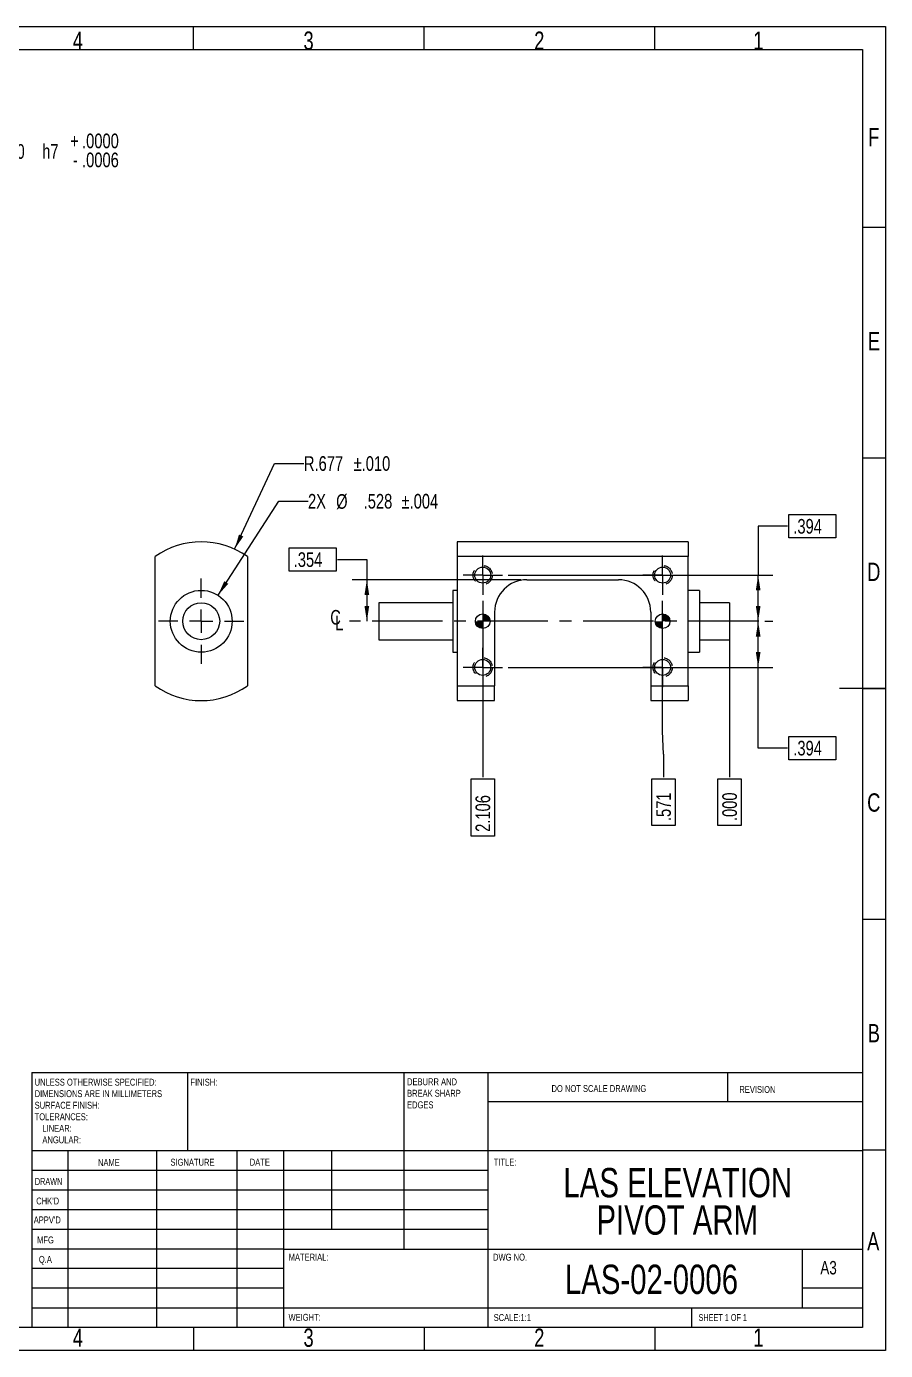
# Model space of a CAD drawing. Extents: x 0 to 16.3, y 0 to 11.5.
# Drawn here: x 9.01 to 16.34, y 0.2 to 11.5 of the extents above; entities that cross this region are included whole.
import ezdxf

# ---------------------------------------------------------------- set-up
doc = ezdxf.new("R2010")
doc.units = 0
for name, pattern in [('SLD-CENTER', [0.75, 0.6, -0.05, 0.05, -0.05]), ('SLD-DASHED', [0.075, 0.05, -0.025]), ('SLD-SOLID', [0])]:
    doc.linetypes.add(name, pattern=pattern)
doc.layers.get('0').update_dxf_attribs({"linetype": 'CONTINUOUS'})
doc.styles.add('SLDTEXTSTYLE0', font='TXT', dxfattribs={"width": 0.75})
doc.styles.add('SLDTEXTSTYLE1', font='TXT', dxfattribs={"width": 0.686449})
doc.styles.add('SLDTEXTSTYLE2', font='TXT', dxfattribs={"width": 0.6875})
doc.dimstyles.new('SLDDIMSTYLE1', dxfattribs={"dimtxt": 0.125, "dimasz": 0.13, "dimexe": 0, "dimexo": 0.0625, "dimgap": -0.03125, "dimtad": 0, "dimtih": 1, "dimtoh": 1, "dimdec": 3, "dimrnd": 1e-09, "dimzin": 12, "dimtxsty": 'SLDTEXTSTYLE0', "dimblk1": 'NONE', "dimblk2": 'NONE', "dimsah": 1, "dimcen": 0.09, "dimazin": 3, "dimtfac": 1, "dimtdec": 3, "dimtofl": 0, "dimtmove": 0, "dimatfit": 3, "dimtolj": 1})
doc.dimstyles.new('SLDDIMSTYLE10', dxfattribs={"dimtxt": 0.125, "dimasz": 0.13, "dimexe": 0, "dimexo": 0.0625, "dimgap": 0.03125, "dimtad": 0, "dimtih": 1, "dimtoh": 1, "dimdec": 3, "dimrnd": 1e-09, "dimzin": 12, "dimtxsty": 'SLDTEXTSTYLE0', "dimsah": 1, "dimcen": 0, "dimazin": 3, "dimtol": 1, "dimtp": 0.003937, "dimtm": 0.003937, "dimtfac": 1, "dimtdec": 3, "dimtofl": 0, "dimtmove": 0, "dimatfit": 3, "dimtolj": 1})
doc.dimstyles.new('SLDDIMSTYLE11', dxfattribs={"dimtxt": 0.125, "dimasz": 0.13, "dimexe": 0, "dimexo": 0.0625, "dimgap": 0.03125, "dimtad": 0, "dimtih": 1, "dimtoh": 1, "dimdec": 4, "dimrnd": 1e-09, "dimzin": 4, "dimtxsty": 'SLDTEXTSTYLE0', "dimsah": 1, "dimcen": 0.09, "dimazin": 3, "dimtol": 1, "dimtm": 0.0006, "dimtfac": 1, "dimtdec": 4, "dimtofl": 0, "dimtmove": 0, "dimatfit": 3, "dimtolj": 1, "dimtzin": 4})
doc.dimstyles.new('SLDDIMSTYLE12', dxfattribs={"dimtxt": 0.125, "dimasz": 0.13, "dimexe": 0, "dimexo": 0.0625, "dimgap": -0.03125, "dimtad": 0, "dimtih": 1, "dimtoh": 1, "dimdec": 3, "dimrnd": 1e-09, "dimzin": 4, "dimtxsty": 'SLDTEXTSTYLE0', "dimblk1": 'NONE', "dimblk2": 'NONE', "dimsah": 1, "dimcen": 0.09, "dimazin": 3, "dimtfac": 1, "dimtdec": 3, "dimtofl": 0, "dimtmove": 0, "dimatfit": 3, "dimtolj": 1})
doc.dimstyles.new('SLDDIMSTYLE6', dxfattribs={"dimtxt": 0.125, "dimasz": 0.13, "dimexe": 0, "dimexo": 0.0625, "dimgap": -0.03125, "dimtad": 0, "dimtih": 1, "dimtoh": 1, "dimdec": 3, "dimrnd": 1e-09, "dimzin": 12, "dimtxsty": 'SLDTEXTSTYLE0', "dimsah": 1, "dimcen": 0.09, "dimazin": 3, "dimtfac": 1, "dimtdec": 3, "dimtofl": 0, "dimtmove": 0, "dimatfit": 3, "dimtolj": 1})
doc.dimstyles.new('SLDDIMSTYLE9', dxfattribs={"dimtxt": 0.125, "dimasz": 0.13, "dimexe": 0, "dimexo": 0.0625, "dimgap": 0.03125, "dimtad": 0, "dimtih": 1, "dimtoh": 1, "dimdec": 3, "dimrnd": 1e-09, "dimzin": 12, "dimtxsty": 'SLDTEXTSTYLE0', "dimsah": 1, "dimcen": 0, "dimazin": 3, "dimtol": 1, "dimtp": 0.009843, "dimtm": 0.009843, "dimtfac": 1, "dimtdec": 3, "dimtofl": 0, "dimtmove": 0, "dimatfit": 3, "dimtolj": 1, "dimtzin": 0})

# ---------------------------------------------------------------- blocks, each defined once
blk = doc.blocks.new('SW_NOTE_0_1')
at = {"color": 0, "linetype": 'CONTINUOUS', "attachment_point": 1, "style": 'SLDTEXTSTYLE0'}
for s, insert, char_height in [('UNLESS OTHERWISE SPECIFIED:', (0, 0.076), 0.05906), ('DIMENSIONS ARE IN MILLIMETERS', (0, -0.022), 0.05906), ('TOLERANCES:', (0, -0.219), 0.05906), ('SURFACE FINISH:', (0, -0.121), 0.05906), ('LINEAR:', (0.066, -0.318), 0.0591), ('ANGULAR:', (0.066, -0.416), 0.0591)]:
    blk.add_mtext(s, dxfattribs=dict(at, insert=insert, char_height=char_height))
blk = doc.blocks.new('SW_NOTE_0_2')
at = {"color": 0, "linetype": 'CONTINUOUS', "attachment_point": 1, "style": 'SLDTEXTSTYLE0'}
for s, insert, char_height in [('DEBURR AND', (0, 0.076), 0.0591), ('BREAK SHARP', (0, -0.022), 0.05906), ('EDGES', (0, -0.121), 0.0591)]:
    blk.add_mtext(s, dxfattribs=dict(at, insert=insert, char_height=char_height))
blk = doc.blocks.new('SW_NOTE_0_3')
at = {"color": 0, "linetype": 'CONTINUOUS', "char_height": 0.25, "attachment_point": 2, "style": 'SLDTEXTSTYLE0'}
for s, insert in [('LAS ELEVATION', (1.176, 0.322)), ('PIVOT ARM', (1.172, 0.003))]:
    blk.add_mtext(s, dxfattribs=dict(at, insert=insert))
blk = doc.blocks.new('_D_14')
at = {"color": 7, "linetype": 'SLD-SOLID'}
for p, q in [((10.785, 7.035), (11.126, 7.767)), ((11.126, 7.767), (11.376, 7.767))]:
    blk.add_line(p, q, dxfattribs=at)
blk.add_solid([(10.785, 7.035), (10.858, 7.144), (10.822, 7.161)], dxfattribs=at)
at = {"color": 7, "linetype": 'SLD-SOLID', "char_height": 0.125, "attachment_point": 1, "style": 'SLDTEXTSTYLE0'}
for s, insert in [('R.677', (11.376, 7.829)), ('±.010', (11.8, 7.829))]:
    blk.add_mtext(s, dxfattribs=dict(at, insert=insert))
blk = doc.blocks.new('_D_15')
at = {"color": 7, "linetype": 'SLD-SOLID'}
for p, q in [((10.643, 6.642), (11.161, 7.444)), ((11.161, 7.444), (11.411, 7.444))]:
    blk.add_line(p, q, dxfattribs=at)
blk.add_solid([(10.643, 6.642), (10.73, 6.74), (10.696, 6.762)], dxfattribs=at)
at = {"color": 7, "linetype": 'SLD-SOLID', "char_height": 0.125, "attachment_point": 1, "style": 'SLDTEXTSTYLE0'}
for s, insert in [('2X', (11.411, 7.507)), ('%%c', (11.651, 7.505)), ('.528', (11.886, 7.507)), ('±.004', (12.209, 7.507))]:
    blk.add_mtext(s, dxfattribs=dict(at, insert=insert))
blk = doc.blocks.new('SW_CENTERMARKSYMBOL_4')
at = {"color": 0, "linetype": 'SLD-SOLID'}
for p, q in [((0, 0.2), (0, 0.364)), ((-0.2, 0), (-0.364, 0)), ((0, 0), (-0.1, 0)), ((0, 0), (0, 0.1)), ((0, 0), (0, -0.1)), ((0, 0), (0.1, 0)), ((0.2, 0), (0.364, 0)), ((0, -0.2), (0, -0.364))]:
    blk.add_line(p, q, dxfattribs=at)
blk = doc.blocks.new('_D_17')
at = {"color": 7, "linetype": 'SLD-SOLID'}
for p, q in [((8.492, 10.421), (8.242, 10.421)), ((8.242, 10.421), (8.242, 9.981)), ((7.896, 9.981), (8.367, 9.981)), ((8.242, 9.666), (8.242, 9.981)), ((7.896, 9.666), (8.367, 9.666))]:
    blk.add_line(p, q, dxfattribs=at)
for points in [[(8.242, 9.981), (8.222, 9.851), (8.262, 9.851)], [(8.242, 9.666), (8.262, 9.796), (8.222, 9.796)]]:
    blk.add_solid(points, dxfattribs=at)
at = {"color": 7, "linetype": 'SLD-SOLID', "char_height": 0.125, "attachment_point": 1, "style": 'SLDTEXTSTYLE0'}
for s, insert in [('+', (9.382, 10.582)), ('.0000', (9.483, 10.582)), ('%%c', (8.492, 10.49)), ('.3150', (8.68, 10.492)), ('h7', (9.143, 10.492)), ('.0006', (9.483, 10.42)), ('-', (9.405, 10.42))]:
    blk.add_mtext(s, dxfattribs=dict(at, insert=insert))
blk = doc.blocks.new('_D_18')
at = {"color": 7, "linetype": 'SLD-SOLID'}
for p, q in [((15.008, 6.302), (15.008, 5.089)), ((14.909, 4.677), (14.909, 5.076)), ((14.909, 5.076), (15.107, 5.076)), ((15.107, 5.076), (15.107, 4.677)), ((15.107, 4.677), (14.909, 4.677))]:
    blk.add_line(p, q, dxfattribs=at)
at = {"color": 7, "linetype": 'SLD-SOLID', "insert": (14.946, 4.715), "char_height": 0.125, "attachment_point": 1, "rotation": 90, "style": 'SLDTEXTSTYLE0'}
blk.add_mtext('.000', dxfattribs=at)
blk = doc.blocks.new('_NONE')
blk = doc.blocks.new('_D_19')
at = {"color": 7, "linetype": 'SLD-SOLID'}
for p, q in [((14.437, 5.483), (14.437, 6.596)), ((14.444, 5.286), (14.437, 5.483)), ((14.444, 5.286), (14.444, 5.089)), ((14.345, 4.677), (14.345, 5.076)), ((14.345, 5.076), (14.543, 5.076)), ((14.543, 5.076), (14.543, 4.677)), ((14.543, 4.677), (14.345, 4.677))]:
    blk.add_line(p, q, dxfattribs=at)
at = {"color": 7, "linetype": 'SLD-SOLID', "insert": (14.382, 4.715), "char_height": 0.125, "attachment_point": 1, "rotation": 90, "style": 'SLDTEXTSTYLE0'}
blk.add_mtext('.571', dxfattribs=at)
blk = doc.blocks.new('_D_20')
at = {"color": 7, "linetype": 'SLD-SOLID'}
for p, q in [((12.902, 6.596), (12.902, 5.089)), ((12.802, 4.585), (12.802, 5.076)), ((12.802, 5.076), (13.001, 5.076)), ((13.001, 5.076), (13.001, 4.585)), ((13.001, 4.585), (12.802, 4.585))]:
    blk.add_line(p, q, dxfattribs=at)
at = {"color": 7, "linetype": 'SLD-SOLID', "insert": (12.84, 4.623), "char_height": 0.125, "attachment_point": 1, "rotation": 90, "style": 'SLDTEXTSTYLE0'}
blk.add_mtext('2.106', dxfattribs=at)
blk = doc.blocks.new('_D_21')
at = {"color": 7, "linetype": 'SLD-SOLID'}
for p, q in [((15.514, 7.131), (15.514, 7.33)), ((15.514, 7.33), (15.914, 7.33)), ((15.914, 7.33), (15.914, 7.131)), ((15.502, 7.231), (15.252, 7.231)), ((15.252, 7.231), (15.252, 6.814)), ((15.914, 7.131), (15.514, 7.131)), ((13.12, 6.814), (15.377, 6.814)), ((15.252, 6.42), (15.252, 6.814)), ((15.308, 6.42), (15.377, 6.42))]:
    blk.add_line(p, q, dxfattribs=at)
for points in [[(15.252, 6.814), (15.232, 6.684), (15.272, 6.684)], [(15.252, 6.42), (15.272, 6.55), (15.232, 6.55)]]:
    blk.add_solid(points, dxfattribs=at)
at = {"color": 7, "linetype": 'SLD-SOLID', "insert": (15.552, 7.293), "char_height": 0.125, "attachment_point": 1, "style": 'SLDTEXTSTYLE0'}
blk.add_mtext('.394', dxfattribs=at)
blk = doc.blocks.new('_D_22')
at = {"color": 7, "linetype": 'SLD-SOLID'}
for p, q in [((15.252, 6.027), (15.252, 6.42)), ((13.12, 6.027), (15.377, 6.027)), ((15.252, 5.338), (15.252, 6.027)), ((15.514, 5.239), (15.514, 5.438)), ((15.514, 5.438), (15.914, 5.438)), ((15.914, 5.438), (15.914, 5.239)), ((15.502, 5.338), (15.252, 5.338)), ((15.914, 5.239), (15.514, 5.239))]:
    blk.add_line(p, q, dxfattribs=at)
for points in [[(15.252, 6.42), (15.232, 6.29), (15.272, 6.29)], [(15.252, 6.027), (15.272, 6.157), (15.232, 6.157)]]:
    blk.add_solid(points, dxfattribs=at)
at = {"color": 7, "linetype": 'SLD-SOLID', "insert": (15.552, 5.4), "char_height": 0.125, "attachment_point": 1, "style": 'SLDTEXTSTYLE0'}
blk.add_mtext('.394', dxfattribs=at)
blk = doc.blocks.new('_D_23')
at = {"color": 7, "linetype": 'SLD-SOLID'}
for p, q in [((11.251, 6.848), (11.251, 7.047)), ((11.251, 7.047), (11.65, 7.047)), ((11.65, 7.047), (11.65, 6.848)), ((11.663, 6.947), (11.913, 6.947)), ((11.913, 6.947), (11.913, 6.775)), ((11.65, 6.848), (11.251, 6.848)), ((13.229, 6.775), (11.788, 6.775)), ((11.913, 6.775), (11.913, 6.42))]:
    blk.add_line(p, q, dxfattribs=at)
for points in [[(11.913, 6.775), (11.893, 6.645), (11.933, 6.645)], [(11.913, 6.42), (11.933, 6.55), (11.893, 6.55)]]:
    blk.add_solid(points, dxfattribs=at)
at = {"color": 7, "linetype": 'SLD-SOLID', "insert": (11.289, 7.009), "char_height": 0.125, "attachment_point": 1, "style": 'SLDTEXTSTYLE0'}
blk.add_mtext('.354', dxfattribs=at)
blk = doc.blocks.new('SW_SYMBOL_MOD_CL')
at = {"color": 0, "linetype": 'CONTINUOUS', "char_height": 30.8, "attachment_point": 5, "style": 'SLDTEXTSTYLE0'}
for s, insert in [('C', (15.7, 23.6)), ('L', (23.6, 11.8))]:
    blk.add_mtext(s, dxfattribs=dict(at, insert=insert))
blk = doc.blocks.new('SW_CENTERMARKSYMBOL_5')
at = {"color": 0, "linetype": 'SLD-SOLID'}
for p, q in [((0, 0.1), (0, 0.168)), ((-0.1, 0), (-0.168, 0)), ((0, 0), (-0.1, 0)), ((0, 0), (0, 0.1)), ((0, 0), (0, -0.1)), ((0, 0), (0.1, 0)), ((0.1, 0), (0.168, 0)), ((0, -0.1), (0, -0.168))]:
    blk.add_line(p, q, dxfattribs=at)
blk = doc.blocks.new('SW_CENTERMARKSYMBOL_6')
at = {"color": 0, "linetype": 'SLD-SOLID'}
for p, q in [((0, 0.1), (0, 0.168)), ((-0.1, 0), (-0.168, 0)), ((0, 0), (-0.1, 0)), ((0, 0), (0, 0.1)), ((0, 0), (0, -0.1)), ((0, 0), (0.1, 0)), ((0.1, 0), (0.168, 0)), ((0, -0.1), (0, -0.168))]:
    blk.add_line(p, q, dxfattribs=at)
blk = doc.blocks.new('SW_CENTERMARKSYMBOL_7')
at = {"color": 0, "linetype": 'SLD-SOLID'}
for p, q in [((0, 0.1), (0, 0.168)), ((-0.1, 0), (-0.168, 0)), ((0, 0), (-0.1, 0)), ((0, 0), (0, 0.1)), ((0, 0), (0, -0.1)), ((0, 0), (0.1, 0)), ((0.1, 0), (0.168, 0)), ((0, -0.1), (0, -0.168))]:
    blk.add_line(p, q, dxfattribs=at)
blk = doc.blocks.new('SW_CENTERMARKSYMBOL_8')
at = {"color": 0, "linetype": 'SLD-SOLID'}
for p, q in [((0, 0.1), (0, 0.168)), ((-0.1, 0), (-0.168, 0)), ((0, 0), (-0.1, 0)), ((0, 0), (0, 0.1)), ((0, 0), (0, -0.1)), ((0, 0), (0.1, 0)), ((0.1, 0), (0.168, 0)), ((0, -0.1), (0, -0.168))]:
    blk.add_line(p, q, dxfattribs=at)
blk = doc.blocks.new('*U58')
at = {"color": 0, "linetype": 'CONTINUOUS'}
for points in [[(0, 0), (0, 0.062), (0.012, 0)], [(0.012, 0), (0, 0.062), (0.012, 0.061)], [(0.012, 0), (0.012, 0.061), (0.024, 0)], [(0.024, 0), (0.012, 0.061), (0.024, 0.058)], [(0.024, 0), (0.024, 0.058), (0.035, 0)], [(0.035, 0), (0.024, 0.058), (0.035, 0.052)], [(0.035, 0), (0.035, 0.052), (0.044, 0)], [(0.044, 0), (0.035, 0.052), (0.044, 0.044)], [(0.044, 0), (0.044, 0.044), (0.052, 0)], [(0.052, 0), (0.044, 0.044), (0.052, 0.035)], [(0.052, 0), (0.052, 0.035), (0.058, 0)], [(0.058, 0), (0.052, 0.035), (0.058, 0.024)], [(0.058, 0), (0.058, 0.024), (0.061, 0)], [(0.061, 0), (0.058, 0.024), (0.061, 0.012)], [(0.061, 0), (0.061, 0.012), (0.062, 0)]]:
    blk.add_solid(points, dxfattribs=at)
blk = doc.blocks.new('*U59')
at = {"color": 0, "linetype": 'CONTINUOUS'}
for points in [[(-0.062, -0.011), (-0.062, 0), (-0.062, 0)], [(-0.062, -0.011), (-0.062, 0), (-0.059, -0.021)], [(-0.059, -0.021), (-0.062, 0), (-0.059, 0)], [(-0.059, -0.021), (-0.059, 0), (-0.054, -0.031)], [(-0.054, -0.031), (-0.059, 0), (-0.054, 0)], [(-0.054, -0.031), (-0.054, 0), (-0.048, -0.04)], [(-0.048, -0.04), (-0.054, 0), (-0.048, 0)], [(-0.048, -0.04), (-0.048, 0), (-0.04, -0.048)], [(-0.04, -0.048), (-0.048, 0), (-0.04, 0)], [(-0.04, -0.048), (-0.04, 0), (-0.031, -0.054)], [(-0.031, -0.054), (-0.04, 0), (-0.031, 0)], [(-0.031, -0.054), (-0.031, 0), (-0.021, -0.059)], [(-0.021, -0.059), (-0.031, 0), (-0.021, 0)], [(-0.021, -0.059), (-0.021, 0), (-0.011, -0.062)], [(-0.011, -0.062), (-0.021, 0), (-0.011, 0)], [(-0.011, -0.062), (-0.011, 0), (0, -0.062)], [(0, -0.062), (-0.011, 0), (0, 0)]]:
    blk.add_solid(points, dxfattribs=at)
blk = doc.blocks.new('SW_DOWELSYMBOL_2')
at = {"color": 0, "linetype": 'CONTINUOUS'}
blk.add_circle((0, 0), 0.0625, dxfattribs=at)
for name in ['*U59', '*U58']:
    blk.add_blockref(name, (0, 0), dxfattribs=at)
blk = doc.blocks.new('*U60')
at = {"color": 0, "linetype": 'CONTINUOUS'}
for points in [[(0, 0), (0, 0.062), (0.012, 0)], [(0.012, 0), (0, 0.062), (0.012, 0.061)], [(0.012, 0), (0.012, 0.061), (0.024, 0)], [(0.024, 0), (0.012, 0.061), (0.024, 0.058)], [(0.024, 0), (0.024, 0.058), (0.035, 0)], [(0.035, 0), (0.024, 0.058), (0.035, 0.052)], [(0.035, 0), (0.035, 0.052), (0.044, 0)], [(0.044, 0), (0.035, 0.052), (0.044, 0.044)], [(0.044, 0), (0.044, 0.044), (0.052, 0)], [(0.052, 0), (0.044, 0.044), (0.052, 0.035)], [(0.052, 0), (0.052, 0.035), (0.058, 0)], [(0.058, 0), (0.052, 0.035), (0.058, 0.024)], [(0.058, 0), (0.058, 0.024), (0.061, 0)], [(0.061, 0), (0.058, 0.024), (0.061, 0.012)], [(0.061, 0), (0.061, 0.012), (0.062, 0)]]:
    blk.add_solid(points, dxfattribs=at)
blk = doc.blocks.new('*U61')
at = {"color": 0, "linetype": 'CONTINUOUS'}
for points in [[(-0.062, -0.011), (-0.062, 0), (-0.062, 0)], [(-0.062, -0.011), (-0.062, 0), (-0.059, -0.021)], [(-0.059, -0.021), (-0.062, 0), (-0.059, 0)], [(-0.059, -0.021), (-0.059, 0), (-0.054, -0.031)], [(-0.054, -0.031), (-0.059, 0), (-0.054, 0)], [(-0.054, -0.031), (-0.054, 0), (-0.048, -0.04)], [(-0.048, -0.04), (-0.054, 0), (-0.048, 0)], [(-0.048, -0.04), (-0.048, 0), (-0.04, -0.048)], [(-0.04, -0.048), (-0.048, 0), (-0.04, 0)], [(-0.04, -0.048), (-0.04, 0), (-0.031, -0.054)], [(-0.031, -0.054), (-0.04, 0), (-0.031, 0)], [(-0.031, -0.054), (-0.031, 0), (-0.021, -0.059)], [(-0.021, -0.059), (-0.031, 0), (-0.021, 0)], [(-0.021, -0.059), (-0.021, 0), (-0.011, -0.062)], [(-0.011, -0.062), (-0.021, 0), (-0.011, 0)], [(-0.011, -0.062), (-0.011, 0), (0, -0.062)], [(0, -0.062), (-0.011, 0), (0, 0)]]:
    blk.add_solid(points, dxfattribs=at)
blk = doc.blocks.new('SW_DOWELSYMBOL_3')
at = {"color": 0, "linetype": 'CONTINUOUS'}
blk.add_circle((0, 0), 0.0625, dxfattribs=at)
for name in ['*U61', '*U60']:
    blk.add_blockref(name, (0, 0), dxfattribs=at)

msp = doc.modelspace()

# ---------------------------------------------------------------- linework, layer by layer
at = {"color": 7, "linetype": 'SLD-SOLID'}
for p, q in [((0.59055, 11.49606), (16.33858, 11.49606)), ((10.43307, 11.29921), (10.43307, 11.49606)), ((12.40157, 11.29921), (12.40157, 11.49606)), ((14.37008, 11.29921), (14.37008, 11.49606)), ((16.33858, 11.49606), (16.33858, 0.19685)), ((0.7874, 11.29921), (16.14173, 11.29921)), ((16.14173, 11.29921), (16.14173, 0.3937)), ((16.14173, 9.78346), (16.33858, 9.78346)), ((16.14173, 7.81496), (16.33858, 7.81496)), ((14.65353, 7.09771), (12.68502, 7.09771)), ((12.68502, 7.09771), (12.68502, 6.97155)), ((14.65353, 7.09771), (14.65353, 6.97155)), ((10.10598, 5.86918), (10.10598, 6.97155)), ((10.89338, 6.97155), (10.89338, 5.86918)), ((12.68502, 6.97155), (12.68502, 5.86918)), ((14.65353, 6.97155), (12.68502, 6.97155)), ((14.65353, 5.86918), (14.65353, 6.97155)), ((12.68502, 6.68414), (12.64565, 6.68414)), ((12.64565, 6.68414), (12.64565, 6.15659)), ((13.27902, 6.7747), (14.05953, 6.7747)), ((14.75195, 6.68414), (14.65353, 6.68414)), ((14.75195, 6.68414), (14.75195, 6.15659)), ((12.64565, 6.57784), (12.01573, 6.57784)), ((12.01573, 6.57784), (12.01573, 6.26288)), ((15.00786, 6.57784), (14.75195, 6.57784)), ((15.00786, 6.57784), (15.00786, 6.26288)), ((13.00343, 6.4991), (13.00343, 5.86918)), ((14.33512, 6.4991), (14.33512, 5.86918)), ((12.01573, 6.26288), (12.64565, 6.26288)), ((14.75195, 6.26288), (15.00786, 6.26288)), ((12.64565, 6.15659), (12.68502, 6.15659)), ((14.65353, 6.15659), (14.75195, 6.15659)), ((12.68502, 5.86918), (13.00343, 5.86918)), ((12.68502, 5.86918), (12.68502, 5.74302)), ((13.00343, 5.74302), (13.00343, 5.86918)), ((14.33512, 5.86918), (14.65353, 5.86918)), ((14.33512, 5.86918), (14.33512, 5.74302)), ((14.65353, 5.86918), (14.65353, 5.74302)), ((16.33858, 5.84646), (15.94488, 5.84646)), ((16.14173, 5.84646), (16.33858, 5.84646)), ((12.68502, 5.74302), (13.00343, 5.74302)), ((14.33512, 5.74302), (14.65353, 5.74302)), ((16.14173, 3.87795), (16.33858, 3.87795)), ((9.05512, 2.5689), (16.14173, 2.5689)), ((9.05512, 2.5689), (9.05512, 0.3937)), ((10.38583, 1.89961), (10.38583, 2.5689)), ((12.22835, 2.5689), (12.22835, 1.06299)), ((12.94488, 2.5689), (12.94488, 0.3937)), ((14.99213, 2.31791), (14.99213, 2.5689)), ((16.14173, 2.31791), (12.94488, 2.31791)), ((16.14173, 1.89961), (9.05512, 1.89961)), ((9.3622, 1.89961), (9.3622, 0.3937)), ((10.11775, 1.89961), (10.11775, 0.3937)), ((10.80311, 1.89961), (10.80311, 0.3937)), ((11.20472, 0.3937), (11.20472, 1.89961)), ((11.61417, 1.23031), (11.61417, 1.89961)), ((16.14173, 1.90945), (16.33858, 1.90945)), ((12.94488, 1.73228), (9.05512, 1.73228)), ((12.94488, 1.56496), (9.05512, 1.56496)), ((12.94488, 1.39764), (9.05512, 1.39764)), ((12.94488, 1.23031), (9.05512, 1.23031)), ((11.20472, 1.06299), (9.05512, 1.06299)), ((11.20472, 1.06299), (16.14173, 1.06299)), ((15.62992, 0.56102), (15.62992, 1.06299)), ((11.20472, 0.89567), (9.05512, 0.89567)), ((11.20472, 0.72835), (9.05512, 0.72835)), ((16.14173, 0.72835), (15.62992, 0.72835)), ((9.05512, 0.56102), (16.14173, 0.56102)), ((14.68504, 0.3937), (14.68504, 0.56102)), ((16.14173, 0.3937), (0.7874, 0.3937)), ((10.43307, 0.3937), (10.43307, 0.19685)), ((12.40157, 0.3937), (12.40157, 0.19685)), ((14.37008, 0.3937), (14.37008, 0.19685)), ((16.33858, 0.19685), (0.59055, 0.19685))]:
    msp.add_line(p, q, dxfattribs=at)
at = {"color": 7, "linetype": 'SLD-CENTER'}
msp.add_line((15.25786, 6.42036), (11.76573, 6.42036), dxfattribs=at)
at = {"color": 7, "linetype": 'SLD-DASHED'}
for centre in [(12.90156, 6.81407), (12.90156, 6.81407), (14.43699, 6.81407), (14.43699, 6.81407), (12.90156, 6.02666), (12.90156, 6.02666), (14.43699, 6.02666), (14.43699, 6.02666)]:
    msp.add_circle(centre, 0.082, dxfattribs=at)
at = {"color": 7, "linetype": 'SLD-SOLID'}
for centre, radius in [((12.90156, 6.81407), 0.068), ((14.43699, 6.81407), 0.068), ((10.49968, 6.42036), 0.26378), ((10.49968, 6.42036), 0.15748), ((12.90156, 6.42036), 0.0625), ((14.43699, 6.42036), 0.0625), ((12.90156, 6.02666), 0.068), ((14.43699, 6.02666), 0.068)]:
    msp.add_circle(centre, radius, dxfattribs=at)
for centre, radius, start, end in [((10.49968, 6.42036), 0.67735, 54.462322, 125.537678), ((13.27902, 6.4991), 0.27559, 90, 180), ((14.05953, 6.4991), 0.27559, 0, 90), ((10.49968, 6.42036), 0.67735, 234.462322, 305.537678)]:
    msp.add_arc(centre, radius, start, end, dxfattribs=at)

# ---------------------------------------------------------------- block references
at = {"color": 7, "linetype": 'CONTINUOUS'}
for name, p in [('SW_CENTERMARKSYMBOL_8', (12.90156, 6.81407)), ('SW_CENTERMARKSYMBOL_5', (14.43699, 6.81407)), ('SW_CENTERMARKSYMBOL_4', (10.49968, 6.42036)), ('SW_DOWELSYMBOL_3', (12.90156, 6.42036)), ('SW_DOWELSYMBOL_2', (14.43699, 6.42036)), ('SW_CENTERMARKSYMBOL_6', (12.90156, 6.02666)), ('SW_CENTERMARKSYMBOL_7', (14.43699, 6.02666)), ('SW_NOTE_0_1', (9.07849, 2.44045)), ('SW_NOTE_0_2', (12.25627, 2.44368)), ('SW_NOTE_0_3', (13.38956, 1.43252))]:
    msp.add_blockref(name, p, dxfattribs=at)
at = {"color": 7, "linetype": 'CONTINUOUS', "xscale": 0.0040555664, "yscale": 0.0040555664, "zscale": 0.0040555664}
msp.add_blockref('SW_SYMBOL_MOD_CL', (11.58242, 6.3574), dxfattribs=at)

# ---------------------------------------------------------------- texts
at = {"color": 7, "linetype": 'CONTINUOUS'}
for s, insert, char_height, attachment_point, style in [('4', (9.44725, 11.45317), 0.15625, 2, 'SLDTEXTSTYLE0'), ('3', (11.41575, 11.45317), 0.15625, 2, 'SLDTEXTSTYLE0'), ('2', (13.38425, 11.45317), 0.15625, 2, 'SLDTEXTSTYLE0'), ('1', (15.25433, 11.45317), 0.15625, 2, 'SLDTEXTSTYLE0'), ('F', (16.23849, 10.63081), 0.15625, 2, 'SLDTEXTSTYLE0'), ('E', (16.24046, 8.88868), 0.15625, 2, 'SLDTEXTSTYLE0'), ('D', (16.23829, 6.92018), 0.15625, 2, 'SLDTEXTSTYLE0'), ('C', (16.23853, 4.95168), 0.15625, 2, 'SLDTEXTSTYLE0'), ('B', (16.239, 2.98317), 0.15625, 2, 'SLDTEXTSTYLE0'), ('FINISH:', (10.40832, 2.51651), 0.059055, 1, 'SLDTEXTSTYLE0'), ('DO NOT SCALE DRAWING', (13.48877, 2.46193), 0.0590551, 1, 'SLDTEXTSTYLE0'), ('REVISION', (15.09164, 2.45413), 0.059055, 1, 'SLDTEXTSTYLE0'), ('NAME', (9.61899, 1.83077), 0.059055, 1, 'SLDTEXTSTYLE0'), ('SIGNATURE', (10.23754, 1.83314), 0.059055, 1, 'SLDTEXTSTYLE0'), ('DATE', (10.91396, 1.83371), 0.059055, 1, 'SLDTEXTSTYLE0'), ('TITLE:', (12.99568, 1.83371), 0.059055, 1, 'SLDTEXTSTYLE0'), ('DRAWN', (9.08045, 1.66869), 0.059055, 1, 'SLDTEXTSTYLE1'), ("CHK'D", (9.0921, 1.50244), 0.059055, 1, 'SLDTEXTSTYLE0'), ("APPV'D", (9.07093, 1.34118), 0.059055, 1, 'SLDTEXTSTYLE0'), ('MFG', (9.09937, 1.16991), 0.059055, 1, 'SLDTEXTSTYLE0'), ('A', (16.23385, 1.20711), 0.15625, 2, 'SLDTEXTSTYLE0'), ('MATERIAL:', (11.2459, 1.02307), 0.059055, 1, 'SLDTEXTSTYLE0'), ('DWG NO.', (12.99028, 1.02307), 0.059055, 1, 'SLDTEXTSTYLE0'), ('Q.A', (9.11453, 1.00412), 0.059055, 1, 'SLDTEXTSTYLE0'), ('LAS-02-0006', (14.34162, 0.92941), 0.25, 2, 'SLDTEXTSTYLE0'), ('A3', (15.78233, 0.96088), 0.114583, 1, 'SLDTEXTSTYLE0'), ('WEIGHT:', (11.2448, 0.50982), 0.059, 1, 'SLDTEXTSTYLE0'), ('SCALE:1:1', (12.99504, 0.50788), 0.059055, 1, 'SLDTEXTSTYLE0'), ('SHEET 1 OF 1', (14.74324, 0.50788), 0.0590551, 1, 'SLDTEXTSTYLE2'), ('4', (9.44725, 0.38475), 0.15625, 2, 'SLDTEXTSTYLE0'), ('3', (11.41575, 0.38475), 0.15625, 2, 'SLDTEXTSTYLE0'), ('2', (13.38425, 0.38475), 0.15625, 2, 'SLDTEXTSTYLE0'), ('1', (15.25433, 0.38475), 0.15625, 2, 'SLDTEXTSTYLE0')]:
    msp.add_mtext(s, dxfattribs=dict(at, insert=insert, char_height=char_height, attachment_point=attachment_point, style=style))

# ---------------------------------------------------------------- dimensions: what is measured, and where the dimension line sits
at = {"color": 7, "linetype": 'SLD-SOLID'}
dim = msp.add_linear_dim(base=(8.24178, 9.98078), p1=(7.84625, 9.66582), p2=(7.84625, 9.98078), angle=90, text='%%c<>h7', dimstyle='SLDDIMSTYLE11', dxfattribs=at)
dim.commit()
dim.dimension.update_dxf_attribs({"geometry": '_D_17', "text_midpoint": (8.24178, 10.42076), "dimtype": 160})
dim = msp.add_radius_dim(center=(10.49968, 6.42036), mpoint=(10.78529, 7.03455), dimstyle='SLDDIMSTYLE9', dxfattribs=at)
dim.commit()
dim.dimension.update_dxf_attribs({"geometry": '_D_14', "text_midpoint": (11.79533, 7.76659), "dimtype": 164})
dim = msp.add_diameter_dim_2p(p1=(10.35666, 6.19872), p2=(10.6427, 6.642), text='2X %%c <>', dimstyle='SLDDIMSTYLE10', dxfattribs=at)
dim.commit()
dim.dimension.update_dxf_attribs({"geometry": '_D_15', "text_midpoint": (12.01692, 7.44445), "dimtype": 163})
for base, p1, p2, picture, middle in [((15.25156, 6.81407), (15.25786, 6.42036), (13.06956, 6.81407), '_D_21', (15.25156, 7.2307)), ((11.9127, 6.42036), (13.27902, 6.7747), (11.76573, 6.42036), '_D_23', (11.9127, 6.94734)), ((15.25156, 6.42036), (13.06956, 6.02666), (15.25786, 6.42036), '_D_22', (15.25156, 5.33833))]:
    dim = msp.add_linear_dim(base=base, p1=p1, p2=p2, angle=90, dimstyle='SLDDIMSTYLE6', dxfattribs=at)
    dim.commit()
    dim.dimension.update_dxf_attribs({"geometry": picture, "text_midpoint": middle, "dimtype": 160})
for feature_location, offset, origin, dimstyle, picture, middle in [((12.90156, 6.64607), (0, -1.55706), (15.00786, 6.35236), 'SLDDIMSTYLE1', '_D_20', (12.90156, 4.83041)), ((14.43699, 6.64607), (0.00694, -1.55706), (15.00786, 6.35236), 'SLDDIMSTYLE1', '_D_19', (14.44393, 4.87659)), ((15.0078571146, 6.3523646382), (0, -1.2633631533), (15.0078571146, 6.3523646382), 'SLDDIMSTYLE12', '_D_18', (15.0078571146, 4.876588292))]:
    dim = msp.add_ordinate_dim(feature_location=feature_location, offset=offset, dtype=1, origin=origin, dimstyle=dimstyle, dxfattribs=at)
    dim.commit()
    dim.dimension.update_dxf_attribs({"geometry": picture, "text_midpoint": middle})

doc.saveas('drawing.dxf')
